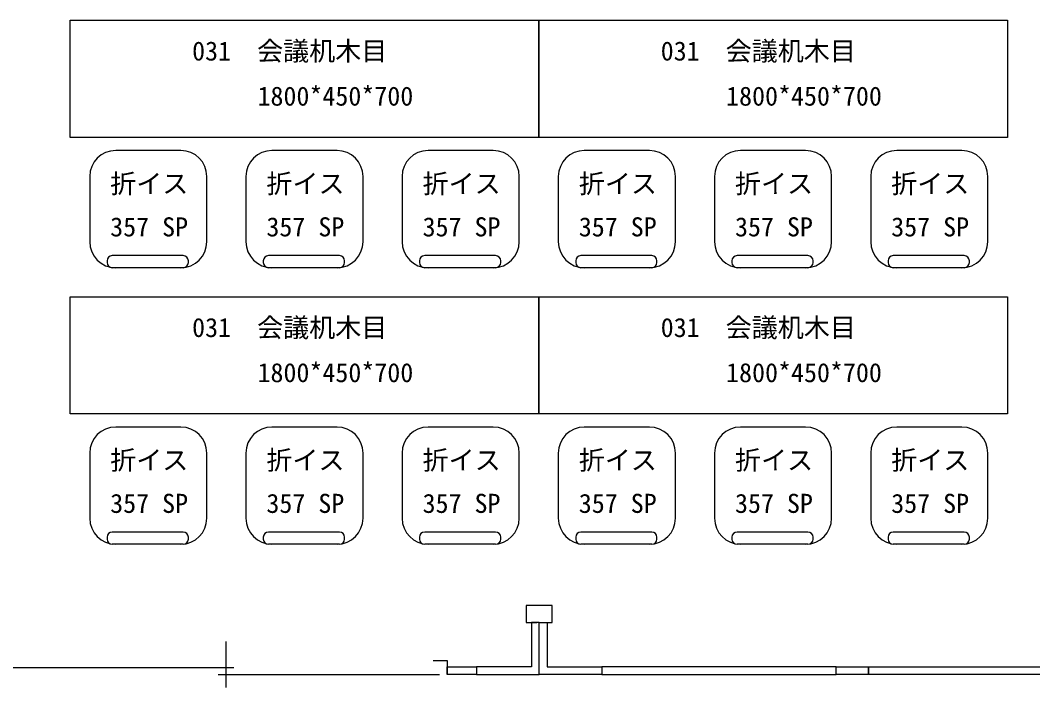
# Model space of a CAD drawing. Units: millimetres, scale not verified. Extents: x -9701 to 9964, y -7062 to 6920.
# Drawn here: x -7345 to -3456, y -2094 to 450 of the extents above; entities that cross this region are included whole.
import ezdxf
from ezdxf.enums import TextEntityAlignment as Align

# ---------------------------------------------------------------- set-up
doc = ezdxf.new("R2010")
doc.units = ezdxf.units.MM
doc.header["$LTSCALE"] = 50
doc.layers.add('0-1', color=7, linetype='Continuous', lineweight=25)
doc.layers.add('0-3', color=7, linetype='Continuous', lineweight=25)
doc.styles.add('ＭＳ ゴシック', font='')
doc.styles.get('ＭＳ ゴシック').set_extended_font_data('MS Gothic')

msp = doc.modelspace()

# ---------------------------------------------------------------- linework, layer by layer
at = {"layer": '0-1'}
for p, q in [((-5401.32, -1797.37), (-5401.32, -1862.37)), ((-5351.32, -1797.37), (-5401.32, -1797.37)), ((-5301.32, -1797.37), (-5351.32, -1797.37)), ((-5301.32, -1862.37), (-5301.32, -1797.37)), ((-5401.32, -1862.37), (-5360.51, -1862.37)), ((-5351.32, -1862.37), (-5381.32, -1862.37)), ((-5351.32, -2062.37), (-5351.32, -1862.37)), ((-5351.32, -2062.37), (-5351.32, -1862.37)), ((-5351.32, -1862.37), (-5321.32, -1862.37)), ((-5342.63, -1862.37), (-5301.32, -1862.37)), ((-7374.32, -2035.37), (-6524.32, -2035.37)), ((-6584.32, -2062.37), (-5734.32, -2062.37))]:
    msp.add_line(p, q, dxfattribs=at)
for points in [[(-5591.82, -2062.37), (-5351.32, -2062.37), (-5351.32, -1862.37)], [(-5381.32, -1862.37), (-5381.32, -2032.37), (-5591.82, -2032.37), (-5591.82, -2062.37)], [(-5110.82, -2062.37), (-5351.32, -2062.37), (-5351.32, -1862.37)], [(-5321.32, -1862.37), (-5321.32, -2032.37), (-5110.82, -2032.37), (-5110.82, -2062.37)], [(-6554.32, -2112.37), (-6554.32, -1985.37), (-6554.32, -1935.37)], [(-5758.32, -2008.37), (-5704.32, -2008.37), (-5704.32, -2062.37)]]:
    msp.add_lwpolyline(points, dxfattribs=at)
for points in [[(-5704.32, -2032.37), (-5591.82, -2032.37), (-5591.82, -2062.37), (-5704.32, -2062.37)], [(-4210.82, -2032.37), (-5110.82, -2032.37), (-5110.82, -2062.37), (-4210.82, -2062.37)], [(-4210.82, -2062.37), (-4210.82, -2032.37), (-4085.82, -2032.37), (-4085.82, -2062.37)], [(-4085.82, -2032.37), (-3185.82, -2032.37), (-3185.82, -2062.37), (-4085.82, -2062.37)]]:
    msp.add_lwpolyline(points, close=True, dxfattribs=at)
at = {"layer": '0-3'}
for p, q in [((-7152.97, 449.5), (-5352.97, 449.5)), ((-7152.97, -0.5), (-7152.97, 449.5)), ((-5352.97, 449.5), (-3552.97, 449.5)), ((-5352.97, -0.5), (-5352.97, 449.5)), ((-5352.97, 449.5), (-5352.97, -0.5)), ((-3552.97, 449.5), (-3552.97, -0.5)), ((-5352.97, -0.5), (-7152.97, -0.5)), ((-3552.97, -0.5), (-5352.97, -0.5)), ((-6727.97, -50.5), (-6977.97, -50.5)), ((-6127.97, -50.5), (-6377.97, -50.5)), ((-5527.97, -50.5), (-5777.97, -50.5)), ((-4927.97, -50.5), (-5177.97, -50.5)), ((-4327.97, -50.5), (-4577.97, -50.5)), ((-3727.97, -50.5), (-3977.97, -50.5)), ((-7077.97, -150.5), (-7077.97, -400.5)), ((-6627.97, -400.5), (-6627.97, -150.5)), ((-6477.97, -150.5), (-6477.97, -400.5)), ((-6027.97, -400.5), (-6027.97, -150.5)), ((-5877.97, -150.5), (-5877.97, -400.5)), ((-5427.97, -400.5), (-5427.97, -150.5)), ((-5277.97, -150.5), (-5277.97, -400.5)), ((-4827.97, -400.5), (-4827.97, -150.5)), ((-4677.97, -150.5), (-4677.97, -400.5)), ((-4227.97, -400.5), (-4227.97, -150.5)), ((-4077.97, -150.5), (-4077.97, -400.5)), ((-3627.97, -400.5), (-3627.97, -150.5)), ((-6718.94, -453.93), (-6991.21, -453.93)), ((-6118.94, -453.93), (-6391.21, -453.93)), ((-5518.94, -453.93), (-5791.21, -453.93)), ((-4918.94, -453.93), (-5191.21, -453.93)), ((-4318.94, -453.93), (-4591.21, -453.93)), ((-3718.94, -453.93), (-3991.21, -453.93)), ((-7011.21, -473.93), (-7011.21, -480.5)), ((-6718.94, -500.5), (-6991.21, -500.5)), ((-6698.94, -480.5), (-6698.94, -473.93)), ((-6411.21, -473.93), (-6411.21, -480.5)), ((-6118.94, -500.5), (-6391.21, -500.5)), ((-6098.94, -480.5), (-6098.94, -473.93)), ((-5811.21, -473.93), (-5811.21, -480.5)), ((-5518.94, -500.5), (-5791.21, -500.5)), ((-5498.94, -480.5), (-5498.94, -473.93)), ((-5211.21, -473.93), (-5211.21, -480.5)), ((-4918.94, -500.5), (-5191.21, -500.5)), ((-4898.94, -480.5), (-4898.94, -473.93)), ((-4611.21, -473.93), (-4611.21, -480.5)), ((-4318.94, -500.5), (-4591.21, -500.5)), ((-4298.94, -480.5), (-4298.94, -473.93)), ((-4011.21, -473.93), (-4011.21, -480.5)), ((-3718.94, -500.5), (-3991.21, -500.5)), ((-3698.94, -480.5), (-3698.94, -473.93)), ((-7152.97, -611.93), (-5352.97, -611.93)), ((-7152.97, -1061.93), (-7152.97, -611.93)), ((-5352.97, -611.93), (-3552.97, -611.93)), ((-5352.97, -1061.93), (-5352.97, -611.93)), ((-5352.97, -611.93), (-5352.97, -1061.93)), ((-3552.97, -611.93), (-3552.97, -1061.93)), ((-5352.97, -1061.93), (-7152.97, -1061.93)), ((-3552.97, -1061.93), (-5352.97, -1061.93)), ((-6727.97, -1111.93), (-6977.97, -1111.93)), ((-6127.97, -1111.93), (-6377.97, -1111.93)), ((-5527.97, -1111.93), (-5777.97, -1111.93)), ((-4927.97, -1111.93), (-5177.97, -1111.93)), ((-4327.97, -1111.93), (-4577.97, -1111.93)), ((-3727.97, -1111.93), (-3977.97, -1111.93)), ((-7077.97, -1211.93), (-7077.97, -1461.93)), ((-6627.97, -1461.93), (-6627.97, -1211.93)), ((-6477.97, -1211.93), (-6477.97, -1461.93)), ((-6027.97, -1461.93), (-6027.97, -1211.93)), ((-5877.97, -1211.93), (-5877.97, -1461.93)), ((-5427.97, -1461.93), (-5427.97, -1211.93)), ((-5277.97, -1211.93), (-5277.97, -1461.93)), ((-4827.97, -1461.93), (-4827.97, -1211.93)), ((-4677.97, -1211.93), (-4677.97, -1461.93)), ((-4227.97, -1461.93), (-4227.97, -1211.93)), ((-4077.97, -1211.93), (-4077.97, -1461.93)), ((-3627.97, -1461.93), (-3627.97, -1211.93)), ((-6718.94, -1515.37), (-6991.21, -1515.37)), ((-6118.94, -1515.37), (-6391.21, -1515.37)), ((-5518.94, -1515.37), (-5791.21, -1515.37)), ((-4918.94, -1515.37), (-5191.21, -1515.37)), ((-4318.94, -1515.37), (-4591.21, -1515.37)), ((-3718.94, -1515.37), (-3991.21, -1515.37)), ((-7011.21, -1535.37), (-7011.21, -1541.93)), ((-6698.94, -1541.93), (-6698.94, -1535.37)), ((-6411.21, -1535.37), (-6411.21, -1541.93)), ((-6098.94, -1541.93), (-6098.94, -1535.37)), ((-5811.21, -1535.37), (-5811.21, -1541.93)), ((-5498.94, -1541.93), (-5498.94, -1535.37)), ((-5211.21, -1535.37), (-5211.21, -1541.93)), ((-4898.94, -1541.93), (-4898.94, -1535.37)), ((-4611.21, -1535.37), (-4611.21, -1541.93)), ((-4298.94, -1541.93), (-4298.94, -1535.37)), ((-4011.21, -1535.37), (-4011.21, -1541.93)), ((-3698.94, -1541.93), (-3698.94, -1535.37)), ((-6718.94, -1561.93), (-6991.21, -1561.93)), ((-6118.94, -1561.93), (-6391.21, -1561.93)), ((-5518.94, -1561.93), (-5791.21, -1561.93)), ((-4918.94, -1561.93), (-5191.21, -1561.93)), ((-4318.94, -1561.93), (-4591.21, -1561.93)), ((-3718.94, -1561.93), (-3991.21, -1561.93))]:
    msp.add_line(p, q, dxfattribs=at)
for centre, radius, start, end in [((-6977.97, -150.5), 100, 90, 180), ((-6727.97, -150.5), 100, 0, 90), ((-6377.97, -150.5), 100, 90, 180), ((-6127.97, -150.5), 100, 0, 90), ((-5777.97, -150.5), 100, 90, 180), ((-5527.97, -150.5), 100, 0, 90), ((-5177.97, -150.5), 100, 90, 180), ((-4927.97, -150.5), 100, 0, 90), ((-4577.97, -150.5), 100, 90, 180), ((-4327.97, -150.5), 100, 0, 90), ((-3977.97, -150.5), 100, 90, 180), ((-3727.97, -150.5), 100, 0, 90), ((-6977.97, -400.5), 100, 180, 270), ((-6727.97, -400.5), 100, 270, 0), ((-6377.97, -400.5), 100, 180, 270), ((-6127.97, -400.5), 100, 270, 0), ((-5777.97, -400.5), 100, 180, 270), ((-5527.97, -400.5), 100, 270, 0), ((-5177.97, -400.5), 100, 180, 270), ((-4927.97, -400.5), 100, 270, 0), ((-4577.97, -400.5), 100, 180, 270), ((-4327.97, -400.5), 100, 270, 0), ((-3977.97, -400.5), 100, 180, 270), ((-3727.97, -400.5), 100, 270, 0), ((-6991.21, -473.93), 20, 90, 180), ((-6718.94, -473.93), 20, 0, 90), ((-6391.21, -473.93), 20, 90, 180), ((-6118.94, -473.93), 20, 0, 90), ((-5791.21, -473.93), 20, 90, 180), ((-5518.94, -473.93), 20, 0, 90), ((-5191.21, -473.93), 20, 90, 180), ((-4918.94, -473.93), 20, 0, 90), ((-4591.21, -473.93), 20, 90, 180), ((-4318.94, -473.93), 20, 0, 90), ((-3991.21, -473.93), 20, 90, 180), ((-3718.94, -473.93), 20, 0, 90), ((-6991.21, -480.5), 20, 180, 270), ((-6718.94, -480.5), 20, 270, 0), ((-6391.21, -480.5), 20, 180, 270), ((-6118.94, -480.5), 20, 270, 0), ((-5791.21, -480.5), 20, 180, 270), ((-5518.94, -480.5), 20, 270, 0), ((-5191.21, -480.5), 20, 180, 270), ((-4918.94, -480.5), 20, 270, 0), ((-4591.21, -480.5), 20, 180, 270), ((-4318.94, -480.5), 20, 270, 0), ((-3991.21, -480.5), 20, 180, 270), ((-3718.94, -480.5), 20, 270, 0), ((-6977.97, -1211.93), 100, 90, 180), ((-6727.97, -1211.93), 100, 0, 90), ((-6377.97, -1211.93), 100, 90, 180), ((-6127.97, -1211.93), 100, 0, 90), ((-5777.97, -1211.93), 100, 90, 180), ((-5527.97, -1211.93), 100, 0, 90), ((-5177.97, -1211.93), 100, 90, 180), ((-4927.97, -1211.93), 100, 0, 90), ((-4577.97, -1211.93), 100, 90, 180), ((-4327.97, -1211.93), 100, 0, 90), ((-3977.97, -1211.93), 100, 90, 180), ((-3727.97, -1211.93), 100, 0, 90), ((-6977.97, -1461.93), 100, 180, 270), ((-6727.97, -1461.93), 100, 270, 0), ((-6377.97, -1461.93), 100, 180, 270), ((-6127.97, -1461.93), 100, 270, 0), ((-5777.97, -1461.93), 100, 180, 270), ((-5527.97, -1461.93), 100, 270, 0), ((-5177.97, -1461.93), 100, 180, 270), ((-4927.97, -1461.93), 100, 270, 0), ((-4577.97, -1461.93), 100, 180, 270), ((-4327.97, -1461.93), 100, 270, 0), ((-3977.97, -1461.93), 100, 180, 270), ((-3727.97, -1461.93), 100, 270, 0), ((-6991.21, -1535.37), 20, 90, 180), ((-6718.94, -1535.37), 20, 0, 90), ((-6391.21, -1535.37), 20, 90, 180), ((-6118.94, -1535.37), 20, 0, 90), ((-5791.21, -1535.37), 20, 90, 180), ((-5518.94, -1535.37), 20, 0, 90), ((-5191.21, -1535.37), 20, 90, 180), ((-4918.94, -1535.37), 20, 0, 90), ((-4591.21, -1535.37), 20, 90, 180), ((-4318.94, -1535.37), 20, 0, 90), ((-3991.21, -1535.37), 20, 90, 180), ((-3718.94, -1535.37), 20, 0, 90), ((-6991.21, -1541.93), 20, 180, 270), ((-6718.94, -1541.93), 20, 270, 0), ((-6391.21, -1541.93), 20, 180, 270), ((-6118.94, -1541.93), 20, 270, 0), ((-5791.21, -1541.93), 20, 180, 270), ((-5518.94, -1541.93), 20, 270, 0), ((-5191.21, -1541.93), 20, 180, 270), ((-4918.94, -1541.93), 20, 270, 0), ((-4591.21, -1541.93), 20, 180, 270), ((-4318.94, -1541.93), 20, 270, 0), ((-3991.21, -1541.93), 20, 180, 270), ((-3718.94, -1541.93), 20, 270, 0)]:
    msp.add_arc(centre, radius, start, end, dxfattribs=at)

# ---------------------------------------------------------------- texts
at = {"layer": '0-3', "color": 4, "style": 'ＭＳ ゴシック'}
for s, p in [('031\u3000会議机木目', (-6684.55, 272.85)), ('031\u3000会議机木目', (-4884.55, 272.85)), ('1800*450*700', (-6433.44, 99.67)), ('1800*450*700', (-4633.44, 99.67)), ('折イス', (-6999.19, -236.3)), ('折イス', (-6399.19, -236.3)), ('折イス', (-5799.19, -236.3)), ('折イス', (-5199.19, -236.3)), ('折イス', (-4599.19, -236.3)), ('折イス', (-3999.19, -236.3)), ('357 SP', (-6999.19, -402.24)), ('357 SP', (-6399.19, -402.24)), ('357 SP', (-5799.19, -402.24)), ('357 SP', (-5199.19, -402.24)), ('357 SP', (-4599.19, -402.24)), ('357 SP', (-3999.19, -402.24)), ('031\u3000会議机木目', (-6684.55, -788.58)), ('031\u3000会議机木目', (-4884.55, -788.58)), ('1800*450*700', (-6433.44, -961.76)), ('1800*450*700', (-4633.44, -961.76)), ('折イス', (-6999.19, -1297.74)), ('折イス', (-6399.19, -1297.74)), ('折イス', (-5799.19, -1297.74)), ('折イス', (-5199.19, -1297.74)), ('折イス', (-4599.19, -1297.74)), ('折イス', (-3999.19, -1297.74)), ('357 SP', (-6999.19, -1463.68)), ('357 SP', (-6399.19, -1463.68)), ('357 SP', (-5799.19, -1463.68)), ('357 SP', (-5199.19, -1463.68)), ('357 SP', (-4599.19, -1463.68)), ('357 SP', (-3999.19, -1463.68))]:
    msp.add_text(s, height=73.31, dxfattribs=at).set_placement(p, align=Align.BOTTOM_LEFT)

doc.saveas('drawing.dxf')
